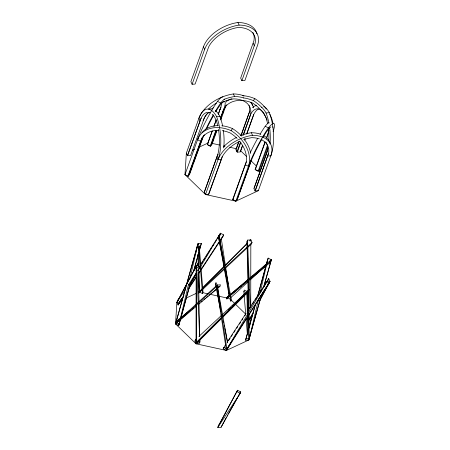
<?xml version="1.0" encoding="UTF-8"?>
<svg xmlns="http://www.w3.org/2000/svg" width="450" height="450" viewBox="0 0 450 450"><rect width="100%" height="100%" fill="white"/><g stroke="black" fill="none" stroke-linecap="round" stroke-linejoin="round"><path stroke-width="0.67" d="M198.214 265.961L198.152 263.166L196.149 266.597L196.031 343.789L226.395 350.449L248.833 339.975L260.438 298.822M250.729 306.54L250.768 279.174M250.768 277.768L250.824 244.091M250.824 241.284L250.83 239.878L247.523 240.114L247.005 241.549L248.479 310.016M263.706 106.228A32.31 13.23 85.9 0 1 269.359 112.719A32.31 13.23 85.9 0 1 270.855 155.846L258.306 190.699L235.868 201.172L205.504 194.507L184.995 174.611L186.356 153.135L198.906 118.282A32.31 19.991 -24.8 0 1 233.387 93.938A32.31 19.991 -24.8 0 1 243.928 95.951M249.711 326.121L250.194 318.499L252.039 314.595M259.318 174.763L259.667 169.222L267.716 146.863M179.505 322.144L178.706 325.553L175.523 323.887L176.884 302.411L196.661 265.168L199.845 266.827L197.966 270.686M195.441 253.986L195.919 251.938M196.234 250.577L198.028 243.692L201.33 243.45L193.899 270.568M188.466 284.586L178.706 325.553L180.377 319.449M189.9 278.454L198.028 243.692L199.226 246.279L203.023 292.168L202.506 293.603L199.322 291.938L198.591 273.071M250.104 334.519L248.833 339.975L245.526 340.211L247.573 332.758M266.518 264.319L268.149 258.114L271.339 259.774L263.818 286.706M245.526 340.211L246.043 338.782L249.351 338.541L258.429 299.689M260.184 292.191L268.149 258.114L257.749 296.072M180.934 317.419L190.226 283.523M193.939 269.966L201.33 243.45M190.367 283.449L179.224 324.118L176.034 322.459L198.028 243.692M248.873 328.011L255.004 305.64M257.417 296.831L267.637 259.543M246.043 338.782L247.714 332.679M248.642 329.293L255.516 304.211M260.111 299.582L248.833 339.975L247.022 293.158L249.03 289.727L247.393 292.657M264.054 285.446L271.339 259.774L268.661 262.041M241.875 80.691L255.111 43.386A28.991 17.938 -24.8 0 0 241.02 27.591L238.275 27.433L235.266 28.007A28.991 17.938 -24.8 0 0 208.744 46.733L195.103 84.071L192.088 84.285L190.89 81.698L203.439 46.845A32.31 19.991 -24.8 0 1 237.921 22.5L239.119 25.088A32.31 19.991 -24.8 0 1 257.439 45.624L244.89 80.477L241.875 80.691L240.677 78.103L253.912 40.792A28.991 17.938 -24.8 0 0 252.889 32.451M266.794 152.91L267.328 151.014A28.991 17.938 -24.8 0 0 266.034 142.194M219.954 109.704L220.781 107.286A28.991 4.286 -62.4 0 0 221.805 103.438M192.088 84.285L204.638 49.432A32.31 19.991 -24.8 0 1 239.119 25.088M187.453 155.498L200.964 118.333A28.991 11.874 85.9 0 1 210.279 112.995M209.227 112.539A28.991 11.874 85.9 0 0 204.266 118.097L190.569 155.509L187.554 155.728L200.104 120.876A32.31 19.991 -24.8 0 1 201.313 118.103M203.732 135.349A28.991 4.286 -62.4 0 0 203.068 137.002L189.54 174.448L188.179 176.276L184.995 174.611L197.544 139.759A32.31 4.781 -62.4 0 1 217.519 101.346A32.31 4.781 -62.4 0 1 222.907 96.902M188.179 176.276L200.728 141.424A32.31 4.781 -62.4 0 1 202.303 137.317M189.624 173.475L192.696 164.942M193.168 163.626L203.023 136.907A28.991 21.077 36.7 0 1 204.469 134.769M212.276 130.854L207.304 144.664L210.206 146.177L215.882 130.427M213.936 126.248L216.298 119.672M218.43 113.754L219.853 109.811A32.31 23.49 36.7 0 1 221.057 107.168M207.433 144.484L212.158 131.361M214.048 126.112L216.174 120.206M218.301 114.3L219.718 110.362M220.371 117.962L223.841 108.956A28.991 21.077 36.7 0 1 249.621 101.914L252.523 102.994L255.161 104.805A28.991 21.077 36.7 0 1 267.171 120.223M207.968 144.765L210.623 146.149L216.292 130.399M220.309 119.244L223.965 108.951A28.991 4.286 -62.4 0 0 221.029 103.978L218.436 107.454A28.991 4.286 -62.4 0 0 215.781 111.673M211.697 144.18L213.823 138.274M214.768 135.647L216.422 131.051M220.674 119.239L221.856 115.959M222.564 113.991L223.751 110.711M216.951 130.517L211.978 144.326L210.623 146.149M220.736 119.992L224.528 109.474A32.31 4.781 -62.4 0 0 225.787 105.654M218.064 154.299A32.31 19.991 -24.8 0 0 216.855 157.067L204.306 191.919L205.504 194.507L208.811 194.271L221.355 159.418A32.31 13.23 85.9 0 0 222.266 156.493M204.412 192.144L217.772 154.665A28.991 11.874 85.9 0 0 218.458 129.279M205.504 194.507L218.053 159.654A32.31 13.23 85.9 0 0 216.557 116.533L219.864 116.291A32.31 13.23 85.9 0 1 222.638 126.062M208.519 194.293L222.159 156.954A28.991 17.938 -24.8 0 1 239.85 141.289M180.534 301.219L180.191 302.175L183.949 295.515M238.697 141.671L235.856 149.563L236.947 151.926L240.491 142.082M240.829 135.754L248.4 114.711A32.31 13.23 85.9 0 1 250.065 110.981M236.616 148.23L238.742 142.324M241.104 135.759L249.379 112.236A28.991 17.938 -24.8 0 0 249.013 105.396M242.854 135.517L250.459 114.761A28.991 11.874 85.9 0 1 264.037 113.411L266.119 117.922A28.991 11.874 85.9 0 1 267.581 123.671M202.506 293.603L198.709 247.714L197.511 245.121L175.523 323.887L216.658 286.498L219.96 286.256L217.811 288.039L219.96 286.256L220.477 284.822L217.17 285.064L176.034 322.459L175.523 323.887L196.031 343.789L199.333 343.547L199.851 342.113L199.789 339.322L199.851 342.113L196.543 342.354L196.031 343.789L194.833 341.196L195.345 339.761L196.369 338.811M242.724 145.339L240.356 151.914L237.341 152.134L240.885 142.29M243.489 135.067L250.577 114.823A28.991 17.938 -24.8 0 0 236.486 99.028L233.741 98.876L230.732 99.444A28.991 17.938 -24.8 0 0 221.901 102.504M197.634 264.6L198.152 263.166M240.491 151.031L242.381 145.783M244.507 139.877L244.98 138.561M246.87 133.312L252.54 117.562M244.62 140.079L245.093 138.763M246.752 134.162L252.906 117.062A32.31 19.991 -24.8 0 0 253.676 114.323M219.206 240.778L218.458 236.649L220.461 233.218L223.644 234.877L223.132 236.312L198.107 274.472M220.118 234.169L220.461 233.218L220.776 235.277M250.689 161.454A32.31 23.49 36.7 0 1 249.907 164.317L237.358 199.17L235.868 201.172L232.684 199.507L245.233 164.655A32.31 4.781 -62.4 0 1 246.324 161.769M232.965 199.654L246.206 162.231A28.991 21.077 36.7 0 0 239.456 141.053M235.868 201.172L248.417 166.32A32.31 4.781 -62.4 0 1 268.397 127.907L265.213 126.242A32.31 4.781 -62.4 0 0 260.049 134.269M237.229 199.35L250.757 161.899A28.991 4.286 -62.4 0 1 262.108 138.859M258.311 171.045L255.127 169.386L265.05 141.817M266.468 137.88L268.47 132.182A28.991 4.286 -62.4 0 0 268.948 130.596M265.196 142.144L255.274 169.706L258.176 171.219L259.667 169.222M266.614 138.206L268.515 132.278A28.991 21.077 36.7 0 0 268.824 129.549M215.989 286.65L215.46 283.905L215.972 282.471L217.17 285.064L227.655 342.889M258.176 171.219L267.412 145.575M254.093 188.325L266.614 153.546M258.306 190.699L254.998 190.935L267.548 156.083A32.31 13.23 85.9 0 0 268.459 153.157M255.291 190.912L268.526 153.607A28.991 17.938 -24.8 0 0 261.084 139.545M266.518 263.858L226.896 297.405L226.384 298.839L229.686 298.603L230.884 301.191L231.401 299.762L218.97 235.215L223.217 258.621M250.83 239.878L249.84 240.874L250.83 239.878L252.028 242.471L251.511 243.9L198.855 292.984M215.46 283.905L216.658 286.498L226.395 350.449L228.403 347.017L226.395 350.449L223.211 348.784L225.653 344.419M245.734 314.438L243.838 291.493L244.356 290.064L247.539 291.724L249.351 338.541M248.586 314.91L248.704 320.501L250.712 317.064M236.554 290.228L226.384 298.839L269.331 263.211L271.339 259.774L269.792 261.18M264.099 286.554L266.67 281.492L269.972 281.25L268.774 278.662L247.984 310.365M268.262 280.091L268.774 278.662L266.985 281.666M259.493 301.207L269.972 281.25L269.213 282.409M218.278 426.066L217.766 427.5L221.068 427.264L240.727 391.916L237.544 390.251L218.278 426.066L219.803 423.754M221.068 427.264L226.373 417.353M237.026 391.686L240.21 393.351L217.766 427.5L237.544 390.251M252.776 116.904L253.766 114.525A28.991 11.874 85.9 0 1 258.722 108.962M203.096 120.729L204.21 118.17A28.991 17.938 -24.8 0 1 207.501 113.265M224.224 109.395L225.056 107.567M197.809 270.574L199.333 268.262L196.149 266.597L176.884 302.411L178.082 305.004L182.706 297.956M260.342 299.16L265.989 288.664M266.653 287.426L268.644 283.719M269.308 282.488L269.972 281.25L226.912 349.014L223.729 347.355M253.187 312.941L248.704 320.501M180.703 300.741L182.07 298.322M190.62 283.179L194.377 276.519M195.064 275.31L195.744 274.095M199.164 268.043L199.845 266.827L199.086 267.986M189.079 286.431L196.256 273.713M263.25 287.544L266.67 281.492M227.053 416.137L227.739 414.928M228.42 413.719L236.284 399.786M236.97 398.576L237.651 397.367M238.337 396.157L240.727 391.916L239.968 393.075M181.463 298.761L178.082 305.004L182.019 298.389M189.692 284.929L196.132 274.106M198.276 270.501L198.996 269.297M200.424 266.889L220.461 233.218L200.616 264.448M265.196 284.676L226.912 349.014L217.17 285.064L216.658 286.498L218.031 294.069M229.972 344.436L226.395 350.449L269.46 282.684L266.153 282.921M230.692 343.232L231.761 341.426M177.401 300.983L179.274 298.035L177.401 300.983L178.599 303.57L182.064 298.288M177.632 301.236L176.884 302.411L185.636 289.103M201.6 263.52L202.719 261.754M203.844 259.988L204.969 258.221M206.089 256.449L207.591 254.093M208.339 252.917L209.835 250.56M210.583 249.379L211.331 248.203M212.833 245.846L213.953 244.074M215.078 242.308L216.203 240.542M217.328 238.776L218.447 237.004M188.612 288.304L196.312 276.564M198.236 273.628L223.644 234.877M188.865 288.562L196.566 276.823M227.194 342.067L246.06 313.301M223.211 348.784L223.982 347.614M228.6 340.566L230.141 338.22M231.294 336.459L232.453 334.693M233.994 332.348L235.148 330.587M236.689 328.236L237.842 326.475M239.383 324.129L240.536 322.369M242.078 320.017L242.848 318.842M244.772 315.906L245.542 314.736M249.778 308.272L251.319 305.927M252.472 304.166L254.014 301.815M255.167 300.054L256.708 297.709M257.861 295.948L259.02 294.182M260.561 291.836L261.714 290.076M263.256 287.724L264.409 285.964M188.297 285.047L196.29 272.891M258.424 299.469L259.183 298.311M259.948 297.157L269.46 282.684M200.728 141.424L197.544 139.759L198.287 138.757M219.853 109.811L220.596 108.81M222.733 111.397L223.476 110.396M184.995 174.611L185.737 173.61M189.017 174.628L187.898 176.13L201.532 138.909A28.991 21.077 36.7 0 1 218.981 130.365M197.544 139.759A32.31 23.49 36.7 0 1 231.058 130.601L232.549 128.599A32.31 23.49 36.7 0 1 241.633 136.102M243.197 97.858A32.31 23.49 36.7 0 1 253.367 100.654L254.857 98.651A32.31 23.49 36.7 0 1 266.428 109.108M245.233 164.655L248.417 166.32L249.907 164.317M232.684 199.507L233.364 198.596M255.127 169.386L255.803 168.469M176.411 321.958L177.525 320.456L189.877 310.213M198.72 292.005L199.834 290.509M176.265 322.892L175.523 323.887L196.403 306.208M269.331 263.211L270.821 261.208M198.821 292.944L203.771 287.983M221.794 317.031L196.543 342.354L195.345 339.761M222.789 316.041L245.559 293.203M247.05 291.713L249.03 289.727L246.982 291.634M221.282 318.465L196.031 343.789L247.022 293.158L243.838 291.493M222.767 316.974L224.747 314.989M227.717 312.013L229.202 310.522M232.667 307.046L234.152 305.556M237.617 302.079L239.107 300.589M242.572 297.118L243.562 296.123M247.523 292.151L248.513 291.156L247.489 292.112M202.309 288.051L224.094 266.423M225.084 265.438L247.365 243.321L198.844 292.011L252.028 242.471M198.928 336.426L245.447 293.062M228.572 309.746L231.131 307.361M232.661 305.933L235.221 303.548M262.08 268.189L266.709 263.981M230.715 297.669L248.197 281.773M250.256 279.906L265.162 266.349M176.034 322.459L181.389 317.925M182.464 317.014L184.067 315.658M198.011 304.847L216.748 288.979M237.623 289.316L238.697 288.411M240.3 287.049L241.374 286.144M242.977 284.782L244.052 283.877M192.583 308.97L193.652 308.081M198.484 304.071L199.558 303.182M201.172 301.849L202.247 300.954M203.856 299.621L205.464 298.282M206.539 297.394L208.148 296.055M209.222 295.166L216.743 288.928M226.896 297.405L269.848 261.776M192.589 150.227L194.462 149.355M198.821 147.319L208.17 142.954M180.624 300.668L182.492 299.796M186.232 298.046L196.206 293.394M261.484 107.212A32.31 13.23 85.9 0 1 266.051 112.961L269.359 112.719M216.855 157.067L218.053 159.654L221.355 159.418M267.548 156.083L270.855 155.846A32.31 19.991 -24.8 0 0 252.529 135.315L251.331 132.722A32.31 19.991 -24.8 0 0 240.806 135.546M212.169 143.404L219.589 145.029M223.639 145.918L224.989 146.216M229.714 147.251L236.464 148.731M202.697 292.68L208.091 293.861M210.116 294.306L226.986 298.007M217.519 101.346L220.703 103.011A32.31 4.781 -62.4 0 1 224.511 99.101M248.074 317.391L249.131 317.942M240.66 150.778L246.662 156.606M250.667 160.487L256.669 166.309M231.188 300.06L234.686 303.452M235.688 304.425L245.694 314.128M253.204 43.318L254.402 45.911M233.387 93.938L234.585 96.531A32.31 19.991 -24.8 0 1 243.489 97.909M203.439 46.845L204.638 49.432M236.143 149.541L237.341 152.134M254.998 190.935L253.907 188.572L267.272 151.093A28.991 11.874 85.9 0 0 267.936 148.196M200.104 120.876L198.906 118.282A32.31 13.23 85.9 0 1 216.557 116.533M186.356 153.135L187.554 155.728M218.458 236.649L230.884 301.191M223.38 320.923L223.644 322.296M224.303 325.733L224.567 327.105M224.831 328.478L227.475 342.208M216.253 288.028L220.219 308.627M220.483 309.999L220.748 311.372M219.454 242.156L229.185 295.847M218.278 295.442L218.526 296.82M221.197 238.028L225.382 265.534M225.697 267.598L228.212 284.102M228.532 291.037L229.269 295.853M246.083 318.611L247.348 333.906M250.307 307.271L247.523 240.114L249.024 309.983M247.005 241.549L247.208 246.448M247.5 253.44L247.731 259.037M199.62 336.521L196.661 265.168L196.543 342.354L247.539 291.724L247.607 296.64M196.149 266.597L196.436 273.594M197.859 254.205L198.349 266.782M249.114 314.173L249.221 319.067M198.287 269.454L198.996 302.293M199.024 303.688L199.732 336.527M247.725 305.066L247.77 308.576M247.022 293.158L247.584 333.872M199.294 251.196L199.226 246.279L198.709 247.714L198.748 250.521M198.776 252.624L198.973 266.664M199.046 272.284L199.322 291.938M237.921 22.5A32.31 19.991 -24.8 0 1 256.961 33.857M244.119 139.061A32.31 23.49 36.7 0 1 250.667 153.287M201.847 132.733A32.31 23.49 36.7 0 1 218.301 125.578M221.788 125.741A32.31 23.49 36.7 0 1 232.549 128.599M231.058 130.601A32.31 23.49 36.7 0 1 248.417 166.32M222.148 130.657A28.991 21.077 36.7 0 1 227.312 131.861L230.214 132.947L232.852 134.758A28.991 21.077 36.7 0 1 237.116 138.471M223.284 147.071A32.31 19.991 -24.8 0 1 236.593 137.407M218.053 159.654A32.31 19.991 -24.8 0 1 252.529 135.315M251.331 132.722A32.31 19.991 -24.8 0 1 260.798 134.303M263.993 135.81A32.31 19.991 -24.8 0 1 270.023 142.898M243.669 139.714A28.991 17.938 -24.8 0 1 248.681 138.229L251.685 137.655L254.43 137.812A28.991 17.938 -24.8 0 1 259.256 138.836M250.071 153.107A32.31 4.781 -62.4 0 1 257.518 138.628M265.213 126.242A32.31 4.781 -62.4 0 1 269.016 122.332M268.397 127.907A32.31 4.781 -62.4 0 1 273.111 131.749M263.126 137.132A28.991 4.286 -62.4 0 1 266.124 132.356L268.718 128.874A28.991 4.286 -62.4 0 1 270.844 126.889M272.672 126.748A28.991 4.286 -62.4 0 1 272.886 127.468M266.051 112.961A32.31 13.23 85.9 0 1 268.954 123.351M269.657 127.823A32.31 13.23 85.9 0 1 270.017 144.017M252.501 107.651A32.31 13.23 85.9 0 1 256.59 105.531M268.419 128.942A28.991 11.874 85.9 0 1 268.836 140.411M226.997 100.941A32.31 23.49 36.7 0 1 231.986 98.679M253.367 100.654A32.31 23.49 36.7 0 1 262.012 107.679M242.691 95.676A32.31 23.49 36.7 0 1 254.857 98.651M269.809 114.362A32.31 23.49 36.7 0 1 272.976 123.339M225.332 106.959A28.991 21.077 36.7 0 1 226.778 104.822M250.774 102.493A32.31 19.991 -24.8 0 1 253.626 107.882M208.249 109.176A32.31 19.991 -24.8 0 1 216.388 103.095M224.061 99.354A32.31 19.991 -24.8 0 1 234.585 96.531M212.096 108.686A28.991 17.938 -24.8 0 1 213.694 107.415M251.336 102.431A32.31 19.991 -24.8 0 1 252.428 105.294M226.789 100.957A32.31 4.781 -62.4 0 1 226.659 101.981M205.56 129.876A32.31 4.781 -62.4 0 1 213.328 114.834M215.229 111.561A32.31 4.781 -62.4 0 1 220.703 103.011M206.91 128.205A28.991 4.286 -62.4 0 1 213.396 115.74M223.38 130.511A32.31 13.23 85.9 0 1 223.768 147.966M209.334 109.08A32.31 13.23 85.9 0 1 212.029 108.951M215.291 110.543A32.31 13.23 85.9 0 1 219.864 116.291M212.22 114.323A28.991 11.874 85.9 0 1 214.537 116.989L216.624 121.494A28.991 11.874 85.9 0 1 217.8 125.916"/></g></svg>
